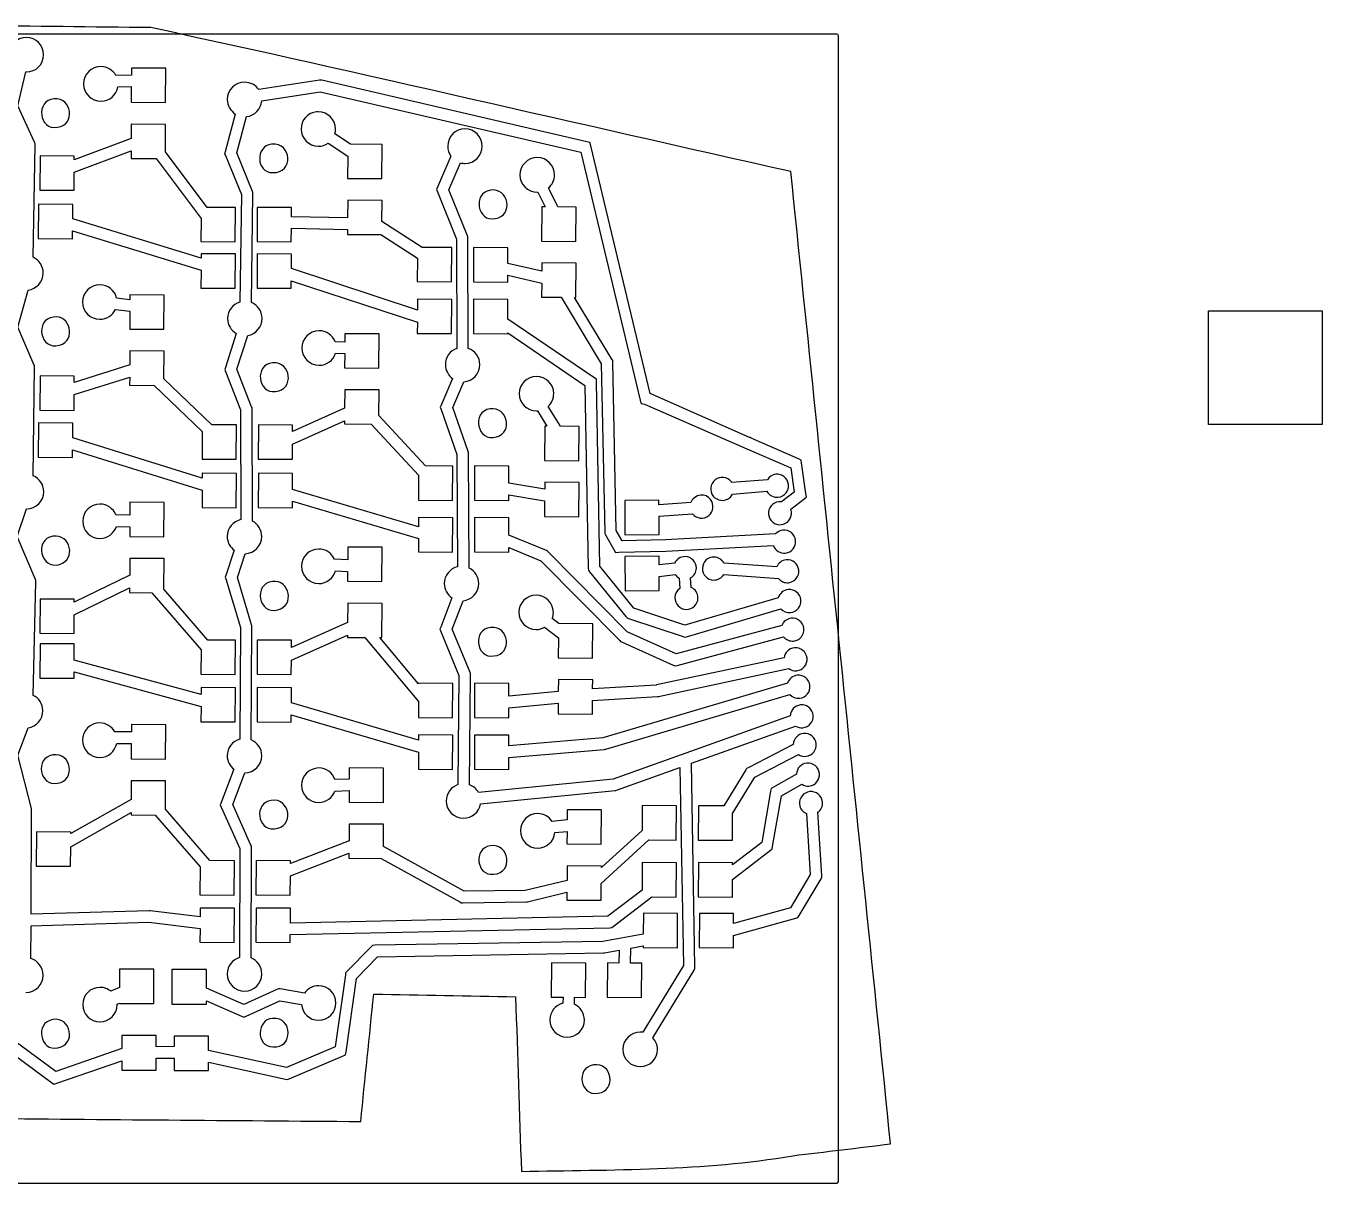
# Model space of a CAD drawing. Extents: x 1 to 194, y 5 to 209.
# Drawn here: x 81.6 to 194.3, y 108.5 to 209.1 of the extents above; entities that cross this region are included whole.
import ezdxf

# ---------------------------------------------------------------- set-up
doc = ezdxf.new("R2010")
doc.units = 0
doc.layers.add('Layer_1', color=7, linetype='CONTINUOUS')
doc.layers.add('Слой', color=7, linetype='CONTINUOUS')

msp = doc.modelspace()

# ---------------------------------------------------------------- linework, layer by layer
at = {"layer": 'Layer_1', "color": 7}
for points in [[(152.120199, 208.392677), (2.539721, 208.392677)], [(81.682175, 208.112394), (81.682189, 208.112394)], [(152.259326, 108.673595), (152.259326, 208.254524)], [(82.273092, 189.000658), (82.440661, 198.781422), (82.449467, 198.896074), (82.39655, 199.001908), (80.932522, 202.176908), (81.646897, 205.104963)], [(88.164495, 205.572394), (88.164481, 205.572394)], [(89.637328, 203.808505), (90.801495, 203.834949), (90.792689, 202.476755), (93.773662, 202.450311), (93.791301, 205.431283), (90.810328, 205.448922), (90.810328, 204.831561), (89.469773, 204.796283)], [(107.267398, 204.399408), (107.170384, 204.390602), (101.878717, 203.570394)], [(148.110245, 167.110783), (149.247953, 167.983908), (149.486078, 168.169116), (149.433161, 168.468977), (149.055133, 171.12087), (149.019855, 171.367814), (148.79055, 171.482467), (144.689508, 173.290972), (144.618953, 173.32625), (144.539578, 173.335055), (135.893065, 177.16684), (130.753578, 198.693199), (130.665384, 198.975421), (130.383161, 199.037157), (107.355592, 204.381741), (107.267398, 204.399408)], [(102.134481, 202.600241), (107.205661, 203.385172), (129.871634, 198.128783), (135.01994, 176.584785), (135.108134, 176.284924), (135.416815, 176.232007), (144.310272, 172.356125), (148.120272, 170.70637), (148.401286, 168.592463), (147.298856, 167.745797)], [(106.896967, 201.647741), (106.896981, 201.647741)], [(90.801495, 200.580588), (90.792689, 199.319408), (85.844981, 197.467324), (85.844981, 197.802463), (82.872828, 197.820102), (82.846384, 194.847949), (85.827356, 194.821505), (85.836162, 196.400186), (90.78387, 198.252269), (90.78387, 197.59963), (92.962273, 197.590825), (96.869287, 192.369714), (96.851648, 190.3677), (99.83262, 190.341256), (99.850259, 193.322228), (97.380814, 193.339867), (93.764842, 198.172922), (93.782481, 200.554172), (90.801509, 200.580617), (90.801495, 200.580588)], [(99.841425, 201.453727), (98.950661, 198.172894), (98.906564, 198.005325), (98.97712, 197.855394), (100.370592, 194.451089), (100.229481, 185.111297)], [(101.234898, 185.076019), (101.376009, 194.521644), (101.376009, 194.627477), (101.340731, 194.715672), (99.964898, 198.07588), (100.820384, 201.224408)], [(107.911217, 198.922533), (109.61337, 197.776005), (109.595731, 195.853366), (112.576703, 195.835727), (112.603147, 198.816699), (109.842661, 198.834338), (108.493286, 199.742741)], [(119.799856, 200.157269), (119.799828, 200.157255)], [(118.582745, 197.784824), (117.400939, 195.086074), (117.321564, 194.892047), (117.400939, 194.698019), (119.067814, 190.570519), (119.094258, 181.080797)], [(120.090884, 181.080811), (120.06444, 190.667547), (120.06444, 190.764561), (120.029162, 190.852755), (118.406384, 194.874422), (119.42062, 197.202755)], [(126.088106, 197.661366), (126.088092, 197.661352)], [(126.132189, 194.662741), (126.767189, 193.392741), (126.484967, 193.392741), (126.458523, 190.411769), (129.439495, 190.385325), (129.457134, 193.366297), (127.878453, 193.383936), (127.058245, 195.024352)], [(109.61337, 193.966005), (109.604564, 192.422602), (104.718592, 192.528436), (104.727398, 193.313366), (101.746425, 193.33981), (101.728786, 190.358838), (104.709759, 190.341199), (104.718564, 191.531824), (109.595717, 191.425991), (109.595717, 190.985019), (112.488495, 190.96738), (115.672314, 188.930088), (115.654675, 186.883977), (118.635647, 186.857533), (118.653286, 189.838505), (116.086828, 189.856144), (112.576689, 192.105102), (112.594328, 193.939547), (109.613356, 193.965991), (109.61337, 193.966005)], [(82.740523, 193.604408), (82.714078, 190.632255), (85.695051, 190.605811), (85.703856, 191.302547), (96.869273, 187.880602), (96.851634, 186.32838), (99.832606, 186.310713), (99.850245, 189.291685), (96.878092, 189.309324), (96.878092, 188.921269), (85.712675, 192.343213), (85.721481, 193.586755), (82.740508, 193.604394), (82.740523, 193.604408)], [(101.746425, 189.300519), (101.728786, 186.319547), (104.709759, 186.301908), (104.709759, 186.954547), (115.663509, 183.356213), (115.654703, 182.386074), (118.635676, 182.368436), (118.653314, 185.340588), (115.681162, 185.367033), (115.672356, 184.405713), (104.718606, 188.012866), (104.727412, 189.282866), (101.746439, 189.300505), (101.746425, 189.300519)], [(120.549481, 189.856144), (120.531842, 186.875172), (123.512814, 186.848727), (123.512814, 187.43963), (126.467328, 186.760533), (126.458523, 185.53463), (128.151856, 185.525825), (131.644356, 179.740269), (131.944217, 165.11763), (131.944217, 164.985339), (132.005953, 164.879505), (132.737967, 163.609505), (132.887898, 163.353742), (133.178939, 163.362547), (137.262328, 163.450727), (137.271133, 163.450727), (146.610925, 163.935797)], [(146.796133, 164.950033), (137.235856, 164.447324), (137.218217, 164.447324), (133.461133, 164.367949), (132.940786, 165.267533), (132.649745, 179.890172), (132.640939, 180.022463), (132.570384, 180.137116), (129.316009, 185.516977), (129.430661, 185.516977), (129.457106, 188.497949), (126.476133, 188.515588), (126.476133, 187.783574), (123.52162, 188.462672), (123.530425, 189.829686), (120.549453, 189.85613), (120.549481, 189.856144)], [(82.273134, 170.012394), (82.378968, 179.493297), (82.378968, 179.59913), (82.334828, 179.696144), (80.932536, 182.924061), (81.8233, 186.151977)], [(88.058648, 186.610574), (88.058648, 186.610588)], [(89.416842, 184.458644), (90.678023, 184.308713), (90.660384, 182.756491), (93.641356, 182.738852), (93.658995, 185.711005), (90.686842, 185.737449), (90.686842, 185.314116), (89.522675, 185.455227)], [(120.549481, 185.358227), (120.531842, 182.377255), (123.512814, 182.359616), (123.512814, 182.421352), (130.233231, 177.870519), (130.515453, 161.97788), (130.524258, 161.801491), (130.630092, 161.669199), (133.787453, 157.771005), (133.884467, 157.656352), (134.025578, 157.612255), (138.7528, 156.033574), (138.902731, 155.980658), (139.052661, 156.024755), (147.263564, 158.441283)], [(147.034258, 159.411436), (138.91155, 157.030186), (134.484189, 158.503033), (131.520856, 162.163102), (131.220995, 178.143936), (131.220995, 178.408519), (131.009328, 178.54963), (123.52162, 183.62963), (123.530425, 185.340602), (120.549453, 185.358241), (120.549481, 185.358227)], [(184.435702, 184.33253), (194.294591, 184.33253), (194.294591, 174.473641), (184.435702, 174.473641), (184.435702, 184.33253)], [(107.117467, 182.615352), (107.117467, 182.61538)], [(99.92962, 182.377269), (98.97712, 179.422755), (98.924203, 179.246366), (98.985939, 179.087616), (100.300036, 175.736227), (100.326481, 166.202408)], [(101.323078, 166.070116), (101.296634, 175.824422), (101.296634, 175.921436), (101.261356, 176.00963), (99.982536, 179.281644), (100.926217, 182.20088)], [(108.555036, 180.657463), (109.348786, 180.639824), (109.339981, 179.387463), (112.320953, 179.361019), (112.338592, 182.341991), (109.357606, 182.359602), (109.357606, 181.636408), (108.519759, 181.662852)], [(90.678023, 180.860311), (90.669217, 179.643227), (85.844981, 178.126283), (85.844981, 178.673088), (82.872828, 178.690727), (82.846384, 175.709755), (85.827356, 175.692116), (85.836162, 177.076769), (90.660398, 178.593713), (90.651592, 177.888158), (92.777079, 177.870519), (96.966315, 173.866491), (96.948676, 171.467602), (99.920829, 171.449963), (99.947273, 174.430936), (97.812967, 174.439741), (93.64137, 178.42613), (93.659009, 180.842658), (90.678037, 180.860296), (90.678023, 180.860311)], [(118.723842, 178.452602), (117.736064, 176.141908), (117.656689, 175.965519), (117.727245, 175.780311), (119.103078, 171.846838), (119.164828, 162.101352)], [(120.161425, 161.986714), (120.099689, 171.943866), (120.099689, 172.032061), (120.073245, 172.111436), (118.732689, 175.930255), (119.694009, 178.179214)], [(126.008717, 178.646644), (126.008717, 178.64663)], [(109.357606, 177.491283), (109.339967, 175.877324), (104.815592, 173.848852), (104.815592, 174.422116), (101.843439, 174.439755), (101.816995, 171.467602), (104.797967, 171.441158), (104.806773, 172.746436), (109.331148, 174.774908), (109.331148, 174.510325), (111.641842, 174.492686), (115.760523, 170.056505), (115.751717, 167.895741), (118.72387, 167.869297), (118.750314, 170.850269), (116.377884, 170.867908), (112.320939, 175.242353), (112.329745, 177.473672), (109.357606, 177.491283), (109.357606, 177.491283)], [(126.096911, 175.648019), (126.91712, 174.325102), (126.740731, 174.325102), (126.723092, 171.34413), (129.704064, 171.317686), (129.721703, 174.298658), (128.107745, 174.316297), (127.031773, 176.044908)], [(82.740523, 174.607324), (82.714078, 171.626352), (85.695051, 171.608713), (85.703856, 172.261352), (96.957467, 168.768852), (96.948662, 167.251908), (99.920814, 167.234269), (99.947259, 170.206422), (96.966286, 170.232866), (96.966286, 169.809533), (85.712675, 173.310852), (85.721481, 174.580852), (82.740508, 174.607296), (82.740523, 174.607324)], [(101.843439, 170.224061), (101.816995, 167.243088), (104.797967, 167.225449), (104.797967, 167.789894), (115.760537, 164.553158), (115.751731, 163.397811), (118.723884, 163.380172), (118.750328, 166.361144), (115.769356, 166.378783), (115.760551, 165.585033), (104.806801, 168.821769), (104.815606, 170.206422), (101.843439, 170.224061), (101.843439, 170.224061)], [(120.637675, 170.86788), (120.620036, 167.886908), (123.601009, 167.869269), (123.601009, 168.354338), (126.723092, 167.825172), (126.714287, 166.466977), (129.695259, 166.449338), (129.712898, 169.430311), (126.731926, 169.447949), (126.731926, 168.839408), (123.609842, 169.368574), (123.618648, 170.850241), (120.637675, 170.86788), (120.637675, 170.86788)], [(146.822606, 170.135866), (146.822606, 170.135866)], [(146.081773, 169.668436), (142.986148, 169.430311)], [(139.431911, 167.684061), (136.662606, 167.498852), (136.662606, 167.878088), (133.681634, 167.860449), (133.708078, 164.879477), (136.68905, 164.905921), (136.671411, 166.502241), (139.590661, 166.696283)], [(140.278578, 168.32788), (140.278578, 168.32788)], [(143.047884, 168.424894), (146.046495, 168.663019)], [(82.281954, 150.927116), (82.511259, 160.787255), (82.511259, 160.901908), (82.467162, 160.998922), (80.870843, 164.729547), (81.69987, 167.128436)], [(90.686842, 167.710519), (90.678037, 166.572811), (89.460953, 166.608088)], [(89.505051, 165.611491), (90.669217, 165.567394), (90.660412, 164.729547), (93.641384, 164.703102), (93.659023, 167.684075), (90.68687, 167.710519), (90.686842, 167.710519)], [(120.637675, 166.369963), (120.620036, 163.397811), (123.601009, 163.371366), (123.601009, 163.777061), (126.405592, 162.612894), (133.249481, 155.680811), (133.320036, 155.619075), (133.399411, 155.583797), (137.906148, 153.555325), (138.064898, 153.484769), (138.241286, 153.528866), (147.492884, 155.998311)], [(147.334134, 157.003727), (138.144273, 154.543102), (133.8933, 156.456922), (127.031773, 163.397825), (126.961217, 163.46838), (126.873023, 163.503658), (123.609828, 164.861838), (123.618633, 166.352324), (120.637661, 166.369963), (120.637675, 166.369963)], [(99.753217, 163.530116), (99.021203, 161.351714), (98.968286, 161.201783), (99.021203, 161.051852), (100.282383, 156.836158), (100.220647, 147.11713)], [(109.622189, 163.812324), (109.613384, 162.709894), (108.458037, 162.762811)], [(108.537412, 161.757394), (109.604564, 161.704477), (109.595759, 160.840172), (112.576731, 160.813727), (112.603176, 163.7947), (109.622203, 163.812339), (109.622189, 163.812324)], [(90.678023, 162.833366), (90.669217, 161.378158), (85.844981, 159.032186), (85.844981, 159.27913), (82.872828, 159.296769), (82.846384, 156.324616), (85.827356, 156.298172), (85.836162, 157.91213), (90.651578, 160.258102), (90.651578, 159.852408), (92.583037, 159.843603), (96.869273, 154.878227), (96.851634, 152.761561), (99.832606, 152.743922), (99.850245, 155.716074), (97.451356, 155.733713), (93.632536, 160.152255), (93.658981, 162.815727), (90.678008, 162.833366), (90.678023, 162.833366)], [(101.226064, 147.055394), (101.278981, 156.915533), (101.278981, 156.986089), (101.261342, 157.056644), (100.0178, 161.175325), (100.705717, 163.230255)], [(136.671425, 163.009755), (133.690453, 162.983311), (133.716897, 160.011158), (136.68905, 160.028797), (136.680245, 161.263519), (138.073717, 161.431089)], [(138.0208, 162.427686), (136.671425, 162.268936), (136.671425, 163.009769), (136.671425, 163.009755)], [(141.451564, 162.948019), (141.451564, 162.948019)], [(146.893161, 162.083713), (142.31587, 162.418852)], [(138.408856, 161.122408), (138.470592, 160.214005)], [(139.467189, 160.311019), (139.414273, 161.131227)], [(142.289411, 161.422255), (147.051911, 161.069477)], [(109.61337, 158.943991), (109.604564, 157.250658), (104.727412, 155.081074), (104.727412, 155.716074), (101.746439, 155.733713), (101.728801, 152.752741), (104.709773, 152.735102), (104.718578, 153.978644), (109.595731, 156.148227), (109.595731, 155.963019), (111.086217, 155.954214), (115.760523, 150.389144), (115.751717, 149.004491), (118.72387, 148.978047), (118.750314, 151.959019), (115.769342, 151.976658), (115.769342, 151.923742), (112.400314, 155.945408), (112.567884, 155.945408), (112.594328, 158.917561), (109.613356, 158.944005), (109.61337, 158.943991)], [(118.66212, 159.393783), (117.691981, 156.853783), (117.621425, 156.668574), (117.691981, 156.483366), (119.279481, 152.638088), (119.191286, 143.166005)], [(120.187884, 143.14838), (120.284898, 152.717477), (120.284898, 152.814491), (120.24962, 152.911505), (118.697398, 156.677408), (119.641078, 159.146852)], [(125.982259, 159.640727), (125.982259, 159.640727)], [(126.723092, 156.844963), (127.922536, 155.918922), (127.913731, 154.181491), (130.885884, 154.163852), (130.912328, 157.144824), (127.957814, 157.162463), (127.38455, 157.603436)], [(82.872814, 155.407394), (82.84637, 152.426422), (85.827342, 152.408783), (85.827342, 152.955588), (96.860467, 149.956977), (96.851662, 148.634061), (99.832634, 148.616422), (99.850273, 151.588574), (96.87812, 151.615019), (96.869315, 150.988838), (85.83619, 153.987449), (85.844995, 155.389741), (82.872842, 155.40738), (82.872814, 155.407394)], [(148.427731, 155.054602), (148.427745, 155.054616)], [(147.5458, 154.190311), (136.44212, 151.826699), (136.415676, 151.817894), (130.894703, 151.482755), (130.903509, 152.267686), (127.922536, 152.29413), (127.913731, 151.262255), (123.609842, 150.847741), (123.618648, 151.950172), (120.637675, 151.976616), (120.620036, 148.995644), (123.601009, 148.969199), (123.609814, 149.842324), (127.913703, 150.256838), (127.904898, 149.313158), (130.88587, 149.295519), (130.894675, 150.486144), (136.547939, 150.830102), (136.592036, 150.830102), (136.627314, 150.838908), (147.942661, 153.264255)], [(148.68348, 152.673352), (148.683509, 152.673366)], [(101.746425, 151.606213), (101.728786, 148.625241), (104.709759, 148.607602), (104.709759, 149.242602), (115.760523, 145.988227), (115.751717, 144.506561), (118.72387, 144.488922), (118.750314, 147.461074), (115.769342, 147.487519), (115.769342, 147.037727), (104.718578, 150.283283), (104.727383, 151.58856), (101.746411, 151.606199), (101.746425, 151.606213)], [(147.845661, 151.994269), (131.794273, 147.222949), (123.609828, 146.535033), (123.618633, 147.461074), (120.637661, 147.478713), (120.620022, 144.497741), (123.600995, 144.480102), (123.6098, 145.529616), (131.935355, 146.226352), (131.988272, 146.235158), (132.032369, 146.252796), (148.04848, 151.006477)], [(148.074967, 149.145602), (132.685036, 143.642269), (120.981634, 142.478102)], [(82.070245, 128.049477), (82.087884, 130.898158), (92.318439, 131.206838), (92.336078, 131.206838), (96.772259, 130.668852), (96.763453, 129.460588), (99.744426, 129.442949), (99.762064, 132.423922), (96.781092, 132.441561), (96.772287, 131.665449), (92.44194, 132.203436), (92.397842, 132.212241), (92.362565, 132.203436), (82.087912, 131.903574), (82.140829, 140.969963), (82.140829, 141.031699), (82.132023, 141.093436), (80.932579, 145.723644), (81.832162, 148.104894)], [(88.058662, 148.528227), (88.058648, 148.528227)], [(89.531495, 146.746699), (90.801495, 146.746699), (90.792689, 145.397324), (93.773662, 145.379686), (93.791301, 148.360658), (90.810328, 148.378297), (90.810328, 147.752116), (89.372759, 147.752116)], [(136.142259, 121.152658), (139.714134, 127.052866), (139.784689, 127.176338), (139.784689, 127.317449), (139.484828, 145.018088), (148.533578, 148.254824)], [(149.230314, 147.611005), (149.230314, 147.611005)], [(148.33955, 146.667324), (144.406078, 144.638852), (144.282606, 144.577116), (144.21205, 144.453644), (142.298231, 141.322741), (140.08455, 141.331546), (140.066911, 138.350574), (143.047884, 138.332935), (143.065523, 140.661269), (144.996981, 143.81863), (148.798161, 145.776561)], [(99.726758, 144.497755), (98.606689, 141.604977), (98.527314, 141.41095), (98.615508, 141.216922), (100.229467, 137.60095), (100.211828, 128.155325)], [(109.745661, 144.621213), (109.736856, 143.642255), (108.502134, 143.615811)], [(108.502134, 142.610394), (109.736856, 142.645672), (109.728051, 141.640255), (112.709023, 141.622616), (112.726662, 144.594769), (109.74569, 144.621213), (109.745661, 144.621213)], [(121.149203, 141.490311), (132.843786, 142.654477), (132.905523, 142.663283), (132.958439, 142.680921), (138.479411, 144.656477), (138.788092, 127.449741), (135.269134, 121.637727)], [(149.503703, 145.035713), (149.503717, 145.035727)], [(90.801495, 143.509963), (90.792689, 141.887186), (85.553939, 138.923852), (85.553939, 139.047324), (82.572967, 139.064963), (82.546523, 136.083991), (85.527495, 136.066352), (85.545134, 137.768505), (90.783884, 140.731838), (90.783884, 140.528991), (92.882912, 140.520186), (96.781106, 136.01345), (96.763467, 133.588102), (99.74444, 133.570464), (99.762079, 136.551436), (97.618954, 136.560241), (93.764828, 141.02288), (93.782467, 143.483505), (90.801495, 143.509949), (90.801495, 143.509963)], [(101.217245, 128.102408), (101.234883, 137.706783), (101.234883, 137.812616), (101.190786, 137.90963), (99.612106, 141.437408), (100.670439, 144.180255)], [(148.612953, 144.083227), (146.610939, 142.945519), (146.408092, 142.830866), (146.363995, 142.592741), (145.587884, 138.138922), (143.065523, 136.198644), (143.065523, 136.357394), (140.08455, 136.383838), (140.066911, 133.402866), (143.047884, 133.385227), (143.056689, 134.92863), (146.355161, 137.46863), (146.505092, 137.583283), (146.54037, 137.77731), (147.307661, 142.187033), (149.089189, 143.192449)], [(149.7683, 142.557477), (149.7683, 142.557463)], [(135.216217, 141.34038), (135.198578, 139.179616), (131.661981, 135.951699), (131.661981, 136.092811), (128.681009, 136.110449), (128.672203, 134.840449), (125.047412, 133.967324), (119.738106, 133.905588), (112.709009, 137.777324), (112.717814, 139.726422), (109.745661, 139.744061), (109.736856, 138.280033), (104.639217, 136.322116), (104.639217, 136.542602), (101.658245, 136.560241), (101.631801, 133.588088), (104.612773, 133.561644), (104.630412, 135.246158), (109.719231, 137.204075), (109.719231, 136.763102), (112.514995, 136.745464), (119.367704, 132.970741), (119.491176, 132.900186), (119.614648, 132.900186), (125.13562, 132.970741), (125.197356, 132.970741), (125.250273, 132.979547), (128.663398, 133.808574), (128.663398, 133.138297), (131.635551, 133.111852), (131.644356, 134.57588), (135.771856, 138.359422), (138.170745, 138.341783), (138.188384, 141.322755), (135.216231, 141.340394), (135.216217, 141.34038)], [(128.689828, 140.987602), (128.681023, 140.096838), (127.375745, 139.973366)], [(127.61387, 138.994408), (128.672203, 139.091422), (128.663398, 138.00663), (131.64437, 137.988991), (131.662009, 140.969963), (128.689856, 140.987602), (128.689828, 140.987602)], [(149.486078, 140.643644), (149.803578, 135.369616), (148.092606, 132.459199), (143.144898, 131.092186), (143.153703, 131.956491), (140.18155, 131.97413), (140.155106, 129.001977), (143.136078, 128.975533), (143.144883, 130.060325), (148.551203, 131.550811), (148.745231, 131.603727), (148.851064, 131.780116), (150.747245, 134.990394), (150.8178, 135.122686), (150.808995, 135.272616), (150.482675, 140.76713)], [(135.216217, 136.383852), (135.198578, 134.002602), (132.217606, 131.736005), (104.630384, 131.127463), (104.639189, 132.415102), (101.658217, 132.432741), (101.631773, 129.460588), (104.612745, 129.434144), (104.62155, 130.13088), (132.4028, 130.730602), (132.56155, 130.739408), (132.693842, 130.836422), (136.05405, 133.40288), (138.170717, 133.385241), (138.188356, 136.366213), (135.216203, 136.383852), (135.216217, 136.383852)], [(78.807008, 121.002727), (83.869369, 117.280921), (84.081036, 117.122171), (84.32798, 117.210366), (89.972425, 119.150644), (89.972425, 118.348074), (92.971036, 118.348074), (92.971036, 119.379949), (94.523258, 119.388755), (94.523258, 118.312782), (97.521869, 118.312782), (97.521869, 119.035977), (104.215827, 117.56313), (104.374577, 117.527852), (104.524508, 117.589588), (109.163536, 119.565143), (109.428119, 119.679796), (109.463397, 119.953199), (110.3718, 126.329657), (112.197425, 128.19938), (131.838327, 128.534518), (131.873605, 128.534518), (131.917702, 128.543324), (133.214161, 128.772629), (133.187717, 127.661379), (132.199939, 127.670185), (132.173495, 124.689212), (135.154467, 124.671574), (135.180911, 127.643726), (134.193133, 127.652532), (134.210772, 128.957809), (135.286744, 129.151837), (135.286744, 129.001907), (138.258897, 128.984268), (138.285341, 131.96524), (135.304369, 131.982879), (135.295564, 130.174893), (131.785425, 129.539893), (111.968133, 129.204754), (111.765286, 129.195949), (111.624175, 129.046018), (109.542786, 126.911712), (109.428133, 126.79706), (109.410494, 126.63831), (108.51973, 120.385324), (104.277564, 118.577394), (97.521869, 120.059061), (97.521869, 121.311422), (94.523258, 121.311422), (94.523258, 120.394199), (92.971036, 120.385394), (92.971036, 121.355533), (89.972425, 121.355533), (89.972425, 120.217825), (84.248605, 118.242269), (79.600758, 121.655394)], [(127.322814, 127.670241), (127.305175, 124.698088), (128.328231, 124.689283), (128.310592, 124.160116)], [(129.307189, 124.071922), (129.324828, 124.680449), (130.286148, 124.671644), (130.303786, 127.652616), (127.322814, 127.670255), (127.322814, 127.670241)], [(89.76962, 127.141074), (89.76962, 125.544755), (89.028786, 125.200797)], [(89.575592, 124.089547), (89.76962, 124.160102), (89.76962, 124.142463), (92.768231, 124.142463), (92.768231, 127.141074), (89.76962, 127.141074), (89.76962, 127.141074)], [(94.329273, 127.105797), (94.329273, 124.098366), (97.327884, 124.098366), (97.327884, 124.371769), (100.388231, 123.048852), (100.591078, 122.951838), (100.793925, 123.048852), (103.704342, 124.389408), (105.600523, 124.063088)], [(105.856286, 125.033227), (103.73962, 125.403644), (103.58087, 125.430088), (103.439759, 125.368352), (100.582259, 124.054255), (97.327884, 125.465366), (97.327884, 127.105783), (94.329273, 127.105783), (94.329273, 127.105797)], [(2.539721, 108.535445), (152.120199, 108.535445)]]:
    msp.add_lwpolyline(points, dxfattribs=at)
for points in [[(92.512467, 208.959061), (87.418037, 209.006937), (82.321835, 209.104134), (77.22837, 209.108991)], [(148.119064, 196.453088), (129.580578, 200.598955), (111.065925, 204.94305), (92.512467, 208.959061)], [(81.682189, 208.112394), (80.853763, 208.112394), (80.182884, 207.432696), (80.182884, 206.604269)], [(83.181481, 206.604269), (83.181481, 207.432696), (82.510602, 208.112394), (81.682175, 208.112394)], [(152.259326, 208.254524), (152.259318, 208.326857), (152.193044, 208.392669), (152.120199, 208.392677)], [(81.682175, 205.104963), (82.510602, 205.104963), (83.181481, 205.775842), (83.181481, 206.604269)], [(81.646897, 205.104963), (81.658299, 205.104706), (81.670717, 205.104963), (81.682175, 205.104963)], [(88.164481, 205.572394), (87.336054, 205.572394), (86.656356, 204.901515), (86.656356, 204.073088)], [(89.469773, 204.796283), (89.214043, 205.25797), (88.729656, 205.572394), (88.164495, 205.572394)], [(86.656356, 204.073088), (86.656356, 203.244662), (87.336054, 202.573783), (88.164481, 202.573783)], [(100.643995, 204.214214), (99.815568, 204.214214), (99.144689, 203.543335), (99.144689, 202.714908)], [(101.878717, 203.570394), (101.607854, 203.960468), (101.154865, 204.214214), (100.643995, 204.214214)], [(88.164481, 202.573783), (88.901691, 202.573783), (89.511274, 203.107586), (89.637328, 203.808505)], [(99.144689, 202.714908), (99.144689, 202.182803), (99.423694, 201.720015), (99.841425, 201.453727)], [(100.820384, 201.224408), (101.529535, 201.305171), (102.078832, 201.883758), (102.134481, 202.600241)], [(106.896981, 201.647741), (106.140597, 201.570926), (105.556425, 200.925086), (105.556425, 200.148436)], [(107.055717, 201.647741), (107.00394, 201.647741), (106.947391, 201.652849), (106.896967, 201.647741)], [(108.555022, 200.148436), (108.555022, 200.976862), (107.884143, 201.647741), (107.055717, 201.647741)], [(105.556425, 200.148436), (105.556425, 199.320009), (106.227304, 198.64913), (107.055731, 198.64913)], [(108.493286, 199.742741), (108.53035, 199.873246), (108.555022, 200.006049), (108.555022, 200.148436)], [(119.799828, 200.157255), (118.971401, 200.157255), (118.300523, 199.486376), (118.300523, 198.657949)], [(121.299162, 198.657964), (121.299162, 199.48639), (120.628283, 200.157269), (119.799856, 200.157269)], [(107.055731, 198.64913), (107.375328, 198.64913), (107.667862, 198.752183), (107.911217, 198.922533)], [(118.300523, 198.657949), (118.300523, 198.331506), (118.405679, 198.031063), (118.582745, 197.784824)], [(119.799856, 197.158658), (120.628283, 197.158658), (121.299162, 197.829537), (121.299162, 198.657964)], [(119.42062, 197.202755), (119.540441, 197.171928), (119.670415, 197.158658), (119.799856, 197.158658)], [(126.088092, 197.661352), (125.259665, 197.661352), (124.579967, 196.990473), (124.579967, 196.162047)], [(127.587412, 196.162061), (127.587412, 196.990487), (126.916533, 197.661366), (126.088106, 197.661366)], [(124.579967, 196.162047), (124.579967, 195.33362), (125.259665, 194.662741), (126.088092, 194.662741)], [(127.058245, 195.024352), (127.378912, 195.299454), (127.587412, 195.706427), (127.587412, 196.162061)], [(156.788578, 111.945172), (153.914678, 140.116077), (151.023343, 168.285298), (148.119064, 196.453088)], [(126.088092, 194.662741), (126.103332, 194.662741), (126.117071, 194.662177), (126.132189, 194.662741)], [(83.146217, 187.633644), (83.146217, 188.238147), (82.788277, 188.763179), (82.273092, 189.000658)], [(81.8233, 186.151977), (82.566521, 186.241216), (83.146217, 186.866375), (83.146217, 187.633644)], [(88.058648, 186.610588), (87.230221, 186.610588), (86.559342, 185.939709), (86.559342, 185.111283)], [(89.522675, 185.455227), (89.365997, 186.116203), (88.767531, 186.610574), (88.058648, 186.610574)], [(86.559342, 185.111283), (86.559342, 184.282856), (87.230221, 183.611977), (88.058648, 183.611977)], [(100.229481, 185.111297), (99.614736, 184.923893), (99.171148, 184.358593), (99.171148, 183.682547)], [(102.169759, 183.682547), (102.169759, 184.310686), (101.782713, 184.852609), (101.234898, 185.076019)], [(88.058648, 183.611977), (88.654819, 183.611977), (89.174966, 183.95488), (89.416842, 184.458644)], [(99.171148, 183.682547), (99.171148, 183.124218), (99.477102, 182.635533), (99.92962, 182.377269)], [(100.926217, 182.20088), (101.631417, 182.323418), (102.169759, 182.942301), (102.169759, 183.682547)], [(107.117467, 182.61538), (106.28904, 182.61538), (105.618161, 181.944501), (105.618161, 181.116074)], [(108.519759, 181.662852), (108.301293, 182.221037), (107.753071, 182.615352), (107.117467, 182.615352)], [(105.618161, 181.116074), (105.618161, 180.287648), (106.28904, 179.616769), (107.117467, 179.616769)], [(107.117467, 179.616769), (107.78759, 179.616769), (108.362623, 180.051038), (108.555036, 180.657463)], [(119.094258, 181.080797), (118.512009, 180.874693), (118.097661, 180.322547), (118.097661, 179.669686)], [(121.096301, 179.6697), (121.096301, 180.325539), (120.677297, 180.87697), (120.090884, 181.080811)], [(118.097661, 179.669686), (118.097661, 179.168084), (118.345681, 178.724935), (118.723842, 178.452602)], [(119.694009, 178.179214), (120.475863, 178.230617), (121.096301, 178.874838), (121.096301, 179.6697)], [(126.008717, 178.64663), (125.18029, 178.64663), (124.509411, 177.975751), (124.509411, 177.147324)], [(127.516842, 177.147339), (127.516842, 177.975765), (126.837144, 178.646644), (126.008717, 178.646644)], [(124.509411, 177.147324), (124.509411, 176.318898), (125.18029, 175.648019), (126.008717, 175.648019)], [(127.031773, 176.044908), (127.327496, 176.318884), (127.516842, 176.712414), (127.516842, 177.147339)], [(126.008717, 175.648019), (126.037481, 175.648019), (126.068545, 175.646326), (126.096911, 175.648019)], [(146.822606, 170.135866), (146.50562, 170.101966), (146.23914, 169.918944), (146.081773, 169.668436)], [(147.916217, 169.245102), (147.857487, 169.794256), (147.37176, 170.194597), (146.822606, 170.135866)], [(83.190357, 168.627741), (83.190357, 169.249062), (82.811507, 169.784683), (82.273134, 170.012394)], [(141.539759, 169.650797), (141.108199, 169.306158), (141.03637, 168.680065), (141.381009, 168.248505)], [(142.94205, 169.500866), (142.597412, 169.932426), (141.971319, 169.995435), (141.539759, 169.650797)], [(142.986148, 169.430311), (142.970851, 169.453086), (142.959478, 169.47905), (142.94205, 169.500866)], [(147.034273, 168.151491), (147.583426, 168.210222), (147.974947, 168.695949), (147.916217, 169.245102)], [(81.69987, 167.128436), (82.524112, 167.133318), (83.190357, 167.802348), (83.190357, 168.627741)], [(139.740592, 168.107394), (139.595245, 167.991322), (139.493275, 167.846273), (139.431911, 167.684061)], [(140.278578, 168.32788), (140.08658, 168.312555), (139.902427, 168.236632), (139.740592, 168.107394)], [(141.142884, 167.957463), (140.927486, 168.227189), (140.598576, 168.353446), (140.278578, 168.32788)], [(140.984134, 166.546352), (141.415694, 166.890991), (141.487522, 167.525903), (141.142884, 167.957463)], [(141.381009, 168.248505), (141.725647, 167.816945), (142.35174, 167.745116), (142.7833, 168.089755)], [(142.7833, 168.089755), (142.899096, 168.182228), (142.985126, 168.300758), (143.047884, 168.424894)], [(146.046495, 168.663019), (146.233713, 168.316552), (146.618463, 168.107021), (147.034273, 168.151491)], [(88.076301, 167.551769), (87.247874, 167.551769), (86.576995, 166.88089), (86.576995, 166.052463)], [(89.460953, 166.608088), (89.241226, 167.163674), (88.710033, 167.551769), (88.076301, 167.551769)], [(147.06955, 167.754602), (146.520397, 167.695872), (146.128875, 167.201325), (146.187606, 166.652171)], [(147.298856, 167.745797), (147.223982, 167.755082), (147.147805, 167.762984), (147.06955, 167.754602)], [(147.281217, 165.761408), (147.830371, 165.820138), (148.230711, 166.314684), (148.171981, 166.863838)], [(148.171981, 166.863838), (148.162809, 166.949642), (148.139175, 167.033541), (148.110245, 167.110783)], [(86.576995, 166.052463), (86.576995, 165.224037), (87.247874, 164.553158), (88.076301, 164.553158)], [(88.076301, 164.553158), (88.749398, 164.553158), (89.315135, 165.000889), (89.505051, 165.611491)], [(100.326481, 166.202408), (99.647113, 166.059347), (99.135856, 165.451485), (99.135856, 164.729561)], [(102.143286, 164.729561), (102.143286, 165.310939), (101.80668, 165.821143), (101.323078, 166.070116)], [(139.590661, 166.696283), (139.93699, 166.273697), (140.555946, 166.204406), (140.984134, 166.546352)], [(146.187606, 166.652171), (146.246336, 166.103018), (146.732063, 165.702677), (147.281217, 165.761408)], [(99.135856, 164.729561), (99.135856, 164.234137), (99.382941, 163.803259), (99.753217, 163.530116)], [(100.705717, 163.230255), (101.502374, 163.266035), (102.143286, 163.924076), (102.143286, 164.729561)], [(147.439953, 165.285172), (147.182538, 165.257655), (146.95555, 165.12941), (146.796133, 164.950033)], [(148.533564, 164.394408), (148.474834, 164.943561), (147.989107, 165.343902), (147.439953, 165.285172)], [(107.091023, 163.644755), (106.262596, 163.644755), (105.591717, 162.973876), (105.591717, 162.145449)], [(108.458037, 162.762811), (108.222325, 163.282399), (107.698726, 163.644755), (107.091023, 163.644755)], [(146.610925, 163.935797), (146.767149, 163.518695), (147.188273, 163.242422), (147.65162, 163.291977)], [(147.65162, 163.291977), (148.200773, 163.350708), (148.592294, 163.845254), (148.533564, 164.394408)], [(138.929203, 162.983311), (138.530652, 162.989745), (138.186871, 162.762475), (138.0208, 162.427686)], [(139.916981, 161.969075), (139.925871, 162.521288), (139.481416, 162.974412), (138.929203, 162.983311)], [(141.451564, 162.948019), (140.899351, 162.956909), (140.446227, 162.512454), (140.437328, 161.960241)], [(142.31587, 162.418852), (142.149235, 162.725549), (141.825447, 162.941993), (141.451564, 162.948019)], [(147.71337, 162.701074), (147.333854, 162.660485), (147.027302, 162.414255), (146.893161, 162.083713)], [(148.8158, 161.81913), (148.75707, 162.368284), (148.262523, 162.759805), (147.71337, 162.701074)], [(105.591717, 162.145449), (105.591717, 161.317023), (106.262596, 160.637324), (107.091023, 160.637324)], [(107.091023, 160.637324), (107.786963, 160.637324), (108.368019, 161.114661), (108.537412, 161.757394)], [(119.164828, 162.101352), (118.495262, 161.950933), (118.000661, 161.352301), (118.000661, 160.637324)], [(120.999273, 160.637339), (120.999273, 161.227857), (120.657468, 161.742021), (120.161425, 161.986714)], [(138.073717, 161.431089), (138.159349, 161.30174), (138.273426, 161.198393), (138.408856, 161.122408)], [(139.414273, 161.131227), (139.706892, 161.300741), (139.911153, 161.607376), (139.916981, 161.969075)], [(140.437328, 161.960241), (140.428438, 161.408028), (140.872893, 160.954903), (141.425106, 160.946005)], [(141.425106, 160.946005), (141.7918, 160.940107), (142.110649, 161.130731), (142.289411, 161.422255)], [(147.925036, 160.716699), (148.47419, 160.77543), (148.874531, 161.269976), (148.8158, 161.81913)], [(118.000661, 160.637324), (118.000661, 160.119557), (118.263117, 159.663344), (118.66212, 159.393783)], [(119.641078, 159.146852), (120.401715, 159.219553), (120.999273, 159.857652), (120.999273, 160.637339)], [(138.470592, 160.214005), (138.221807, 160.035807), (138.052567, 159.749733), (138.047259, 159.420255)], [(140.049273, 159.384977), (140.055848, 159.79212), (139.813857, 160.149436), (139.467189, 160.311019)], [(147.889745, 160.116977), (147.480734, 160.073233), (147.149193, 159.789503), (147.034258, 159.420241)], [(147.051911, 161.069477), (147.258888, 160.824093), (147.581815, 160.679994), (147.925036, 160.716699)], [(148.992175, 159.226213), (148.933445, 159.775367), (148.438898, 160.175708), (147.889745, 160.116977)], [(125.982259, 159.640727), (125.153832, 159.640727), (124.482953, 158.969848), (124.482953, 158.141422)], [(127.481564, 158.141422), (127.481564, 158.969848), (126.810685, 159.640727), (125.982259, 159.640727)], [(138.047259, 159.420255), (138.038369, 158.868042), (138.482824, 158.406098), (139.035036, 158.3972)], [(139.035036, 158.3972), (139.587249, 158.38831), (140.040374, 158.832764), (140.049273, 159.384977)], [(147.034258, 159.420241), (147.033412, 159.417701), (147.035105, 159.414004), (147.034258, 159.411436)], [(148.101411, 158.123783), (148.650565, 158.182513), (149.050906, 158.67706), (148.992175, 159.226213)], [(124.482953, 158.141422), (124.482953, 157.312995), (125.153832, 156.642116), (125.982259, 156.642116)], [(127.38455, 157.603436), (127.449507, 157.771301), (127.481564, 157.950628), (127.481564, 158.141422)], [(147.263564, 158.441283), (147.470808, 158.218894), (147.775888, 158.088968), (148.101411, 158.123783)], [(125.982259, 156.642116), (126.252692, 156.642116), (126.503994, 156.719738), (126.723092, 156.844963)], [(148.154342, 157.629908), (147.772066, 157.589025), (147.46671, 157.337879), (147.334134, 157.003727)], [(149.256773, 156.747964), (149.198042, 157.297117), (148.703496, 157.688638), (148.154342, 157.629908)], [(148.366009, 155.645533), (148.915162, 155.704263), (149.315503, 156.19881), (149.256773, 156.747964)], [(147.492884, 155.998311), (147.69986, 155.752927), (148.022787, 155.608827), (148.366009, 155.645533)], [(148.427745, 155.054616), (147.959778, 155.004567), (147.605047, 154.63704), (147.5458, 154.190311)], [(149.530161, 154.163838), (149.471431, 154.712992), (148.976884, 155.113332), (148.427731, 155.054602)], [(147.942661, 153.264255), (148.137476, 153.119291), (148.378901, 153.033547), (148.639397, 153.061408)], [(148.639397, 153.061408), (149.188551, 153.120138), (149.588892, 153.614684), (149.530161, 154.163838)], [(148.683509, 152.673366), (148.281703, 152.630392), (147.965801, 152.354046), (147.845661, 151.994269)], [(149.785911, 151.782588), (149.727181, 152.331742), (149.232634, 152.732082), (148.68348, 152.673352)], [(148.04848, 151.006477), (148.255812, 150.77841), (148.565198, 150.644871), (148.895147, 150.680158)], [(148.895147, 150.680158), (149.444301, 150.738888), (149.844641, 151.233434), (149.785911, 151.782588)], [(83.110982, 149.59538), (83.110982, 150.181225), (82.771426, 150.680397), (82.281954, 150.927116)], [(148.956911, 150.089283), (148.458496, 150.035977), (148.095826, 149.63164), (148.074967, 149.145602)], [(149.159759, 150.098088), (149.093614, 150.10441), (149.025556, 150.096677), (148.956911, 150.089283)], [(150.059342, 149.207324), (150.007952, 149.687833), (149.622775, 150.05383), (149.159759, 150.098088)], [(81.832162, 148.104894), (82.554617, 148.212787), (83.110982, 148.84288), (83.110982, 149.59538)], [(149.177398, 148.104894), (149.726551, 148.163624), (150.118072, 148.658171), (150.059342, 149.207324)], [(88.058648, 148.528227), (87.230221, 148.528227), (86.559342, 147.857348), (86.559342, 147.028922)], [(89.372759, 147.752116), (89.11706, 148.213916), (88.623905, 148.528227), (88.058662, 148.528227)], [(149.230314, 147.611005), (148.734882, 147.558018), (148.364476, 147.149546), (148.33955, 146.667324)], [(148.533578, 148.254824), (148.717533, 148.138515), (148.944183, 148.079951), (149.177398, 148.104894)], [(150.323925, 146.720241), (150.265195, 147.269395), (149.779468, 147.669735), (149.230314, 147.611005)], [(86.559342, 147.028922), (86.559342, 146.200495), (87.230221, 145.529616), (88.058648, 145.529616)], [(88.058648, 145.529616), (88.789894, 145.529616), (89.39867, 146.054188), (89.531495, 146.746699)], [(100.220647, 147.11713), (99.596135, 146.935811), (99.135856, 146.362555), (99.135856, 145.679561)], [(102.143286, 145.679561), (102.143286, 146.300881), (101.764437, 146.827683), (101.226064, 147.055394)], [(149.441981, 145.62663), (149.991135, 145.68536), (150.382656, 146.171087), (150.323925, 146.720241)], [(99.135856, 145.679561), (99.135856, 145.195502), (99.370868, 144.772024), (99.726758, 144.497755)], [(100.670439, 144.180255), (101.483016, 144.198487), (102.143286, 144.862604), (102.143286, 145.679561)], [(148.798161, 145.776561), (148.982808, 145.658707), (149.207231, 145.601523), (149.441981, 145.62663)], [(107.091023, 144.612408), (106.262596, 144.612408), (105.591717, 143.941529), (105.591717, 143.113102)], [(108.502134, 143.615811), (108.294348, 144.194925), (107.741641, 144.612408), (107.091023, 144.612408)], [(149.503717, 145.035727), (149.005301, 144.982421), (148.633812, 144.569265), (148.612953, 144.083227)], [(150.606133, 144.144949), (150.547403, 144.694103), (150.052857, 145.094444), (149.503703, 145.035713)], [(105.591717, 143.113102), (105.591717, 142.284676), (106.262596, 141.613797), (107.091023, 141.613797)], [(119.191286, 143.166005), (118.595388, 142.96775), (118.168231, 142.408817), (118.168231, 141.746074)], [(120.981634, 142.478102), (120.808202, 142.787737), (120.526178, 143.024296), (120.187884, 143.14838)], [(149.089189, 143.192449), (149.271109, 143.080526), (149.486555, 143.018047), (149.71537, 143.042519)], [(149.71537, 143.042519), (150.264523, 143.101249), (150.664864, 143.595796), (150.606133, 144.144949)], [(107.091023, 141.613797), (107.743411, 141.613797), (108.295671, 142.028807), (108.502134, 142.610394)], [(149.7683, 142.557463), (149.219147, 142.498733), (148.818806, 142.004186), (148.877536, 141.455033)], [(150.870731, 141.666714), (150.812, 142.215867), (150.317454, 142.616208), (149.7683, 142.557477)], [(118.168231, 141.746074), (118.168231, 140.917648), (118.83911, 140.246769), (119.667536, 140.246769)], [(119.667536, 140.246769), (120.40874, 140.246769), (121.02778, 140.783764), (121.149203, 141.490311)], [(148.877536, 141.455033), (148.917541, 141.080987), (149.162674, 140.780745), (149.486078, 140.643644)], [(150.482675, 140.76713), (150.749246, 140.972421), (150.909133, 141.307651), (150.870731, 141.666714)], [(126.123384, 140.652463), (125.294957, 140.652463), (124.624078, 139.981584), (124.624078, 139.153158)], [(127.375745, 139.973366), (127.107668, 140.381375), (126.648066, 140.652463), (126.123384, 140.652463)], [(124.624078, 139.153158), (124.624078, 138.324731), (125.294957, 137.653852), (126.123384, 137.653852)], [(126.123384, 137.653852), (126.900034, 137.653852), (127.537055, 138.238024), (127.61387, 138.994408)], [(83.137398, 126.603088), (83.137398, 127.282637), (82.689912, 127.865113), (82.070245, 128.049477)], [(100.211828, 128.155325), (99.596948, 127.968005), (99.144675, 127.393898), (99.144675, 126.717755)], [(102.143286, 126.717755), (102.143286, 127.342051), (101.759735, 127.876548), (101.217245, 128.102408)], [(81.638092, 125.103783), (82.466519, 125.103783), (83.137398, 125.774662), (83.137398, 126.603088)], [(99.144675, 126.717755), (99.144675, 125.889329), (99.815554, 125.21845), (100.643981, 125.21845)], [(100.643981, 125.21845), (101.472407, 125.21845), (102.143286, 125.889329), (102.143286, 126.717755)], [(88.076286, 125.544755), (87.24786, 125.544755), (86.576981, 124.873876), (86.576981, 124.045449)], [(89.028786, 125.200797), (88.769105, 125.416124), (88.439986, 125.544755), (88.076286, 125.544755)], [(107.091009, 125.685866), (106.577711, 125.685866), (106.126712, 125.426439), (105.856286, 125.033227)], [(108.590314, 124.186561), (108.590314, 125.014987), (107.919435, 125.685866), (107.091009, 125.685866)], [(86.576981, 124.045449), (86.576981, 123.217023), (87.24786, 122.546144), (88.076286, 122.546144)], [(88.076286, 122.546144), (88.904713, 122.546144), (89.575592, 123.217023), (89.575592, 124.045449)], [(89.575592, 124.045449), (89.575592, 124.059786), (89.575874, 124.075306), (89.575592, 124.089547)], [(105.600523, 124.063088), (105.661533, 123.290646), (106.302889, 122.687255), (107.091009, 122.687255)], [(107.091009, 122.687255), (107.919435, 122.687255), (108.590314, 123.358134), (108.590314, 124.186561)], [(110.742259, 113.894269), (111.120087, 117.583579), (111.494604, 121.273229), (111.871148, 124.962672)], [(111.871148, 124.962672), (115.981009, 124.883297), (120.09087, 124.803922), (124.200731, 124.724547)], [(124.200731, 124.724547), (124.367936, 119.668053), (124.538077, 114.611655), (124.703439, 109.555102)], [(128.310592, 124.160116), (127.659277, 123.996608), (127.181703, 123.415758), (127.181703, 122.713727)], [(130.180314, 122.713727), (130.180314, 123.31823), (129.822375, 123.834443), (129.307189, 124.071922)], [(127.181703, 122.713727), (127.181703, 121.885301), (127.852582, 121.205602), (128.681009, 121.205602)], [(128.681009, 121.205602), (129.509435, 121.205602), (130.180314, 121.885301), (130.180314, 122.713727)], [(135.031009, 121.655366), (134.202582, 121.655366), (133.531703, 120.984487), (133.531703, 120.15606)], [(135.269134, 121.637727), (135.193281, 121.649552), (135.110175, 121.655366), (135.031009, 121.655366)], [(136.530314, 120.15606), (136.530314, 120.54249), (136.382269, 120.886728), (136.142259, 121.152658)], [(133.531703, 120.15606), (133.531703, 119.327634), (134.202582, 118.656755), (135.031009, 118.656755)], [(135.031009, 118.656755), (135.859435, 118.656755), (136.530314, 119.327634), (136.530314, 120.15606)], [(77.334203, 114.167672), (88.470049, 114.060148), (99.606148, 113.969413), (110.742259, 113.894269)], [(148.296715, 110.911344), (151.127268, 111.256459), (153.9589, 111.593051), (156.788578, 111.945172)], [(124.703439, 109.555102), (132.583456, 109.709565), (140.509958, 109.585952), (148.296715, 110.911344)], [(152.120199, 108.535445), (152.193044, 108.535453), (152.259318, 108.601262), (152.259326, 108.673595)]]:
    msp.add_open_spline(points, degree=3, dxfattribs=at)
at = {"layer": 'Слой', "color": 7}
for points in [[(84.081078, 202.767811), (84.081078, 202.767811)], [(102.989967, 198.825519), (102.989967, 198.825519)], [(122.013509, 194.830311), (122.013509, 194.830311)], [(84.028161, 183.806005), (84.028161, 183.806005)], [(103.086981, 179.819616), (103.086981, 179.819616)], [(121.99587, 175.824408), (121.99587, 175.824408)], [(83.992884, 164.747186), (83.992884, 164.747186)], [(103.078161, 160.813713), (103.078161, 160.813713)], [(122.048786, 156.818505), (122.048786, 156.818505)], [(83.975245, 145.750102), (83.975245, 145.750102)], [(102.954689, 141.798991), (102.954689, 141.798991)], [(122.004689, 137.84788), (122.004689, 137.84788)], [(103.086981, 122.846005), (103.086981, 122.846005)], [(83.984064, 122.748991), (83.984064, 122.748991)], [(130.965245, 118.806699), (130.965245, 118.806699)]]:
    msp.add_lwpolyline(points, dxfattribs=at)
for points in [[(84.380939, 200.307186), (86.0106, 200.475308), (85.646926, 202.95642), (84.081078, 202.767811)], [(84.081078, 202.767811), (82.463344, 202.6735), (82.761486, 199.983426), (84.380939, 200.307186)], [(102.989967, 198.825519), (101.575102, 198.697698), (101.624124, 196.32052), (103.0958, 196.356074)], [(103.0958, 196.356074), (104.931876, 196.267936), (104.773696, 199.027384), (102.989967, 198.825519)], [(122.445661, 192.369686), (124.083208, 192.62911), (123.598446, 195.117678), (122.013509, 194.830311)], [(122.013509, 194.830311), (120.428077, 194.597367), (120.87063, 192.01005), (122.445661, 192.369686)], [(84.028161, 183.806005), (82.364569, 183.628346), (82.877324, 180.835097), (84.548509, 181.371838)], [(84.548509, 181.371838), (86.074704, 181.739574), (85.488941, 184.073196), (84.028161, 183.806005)], [(103.086981, 179.819616), (101.507778, 179.723728), (101.730883, 177.107912), (103.333925, 177.341352)], [(103.333925, 177.341352), (104.990014, 177.475529), (104.723421, 179.981109), (103.086981, 179.819616)], [(121.99587, 175.824408), (120.280385, 175.619043), (120.891932, 172.846529), (122.533856, 173.390241)], [(122.533856, 173.390241), (124.029095, 173.799181), (123.468621, 176.067844), (121.99587, 175.824408)], [(83.992884, 164.747186), (82.320536, 164.498189), (82.930337, 161.791049), (84.548509, 162.313019)], [(84.548509, 162.313019), (86.067053, 162.719797), (85.519198, 165.008187), (83.992884, 164.747186)], [(103.078161, 160.813713), (101.358113, 160.643497), (101.865577, 157.85723), (103.536773, 158.370727)], [(103.536773, 158.370727), (105.031585, 158.691608), (104.564736, 161.020912), (103.078161, 160.813713)], [(122.048786, 156.818505), (120.447573, 156.729805), (120.711629, 154.078415), (122.322189, 154.349061)], [(122.322189, 154.349061), (123.962617, 154.494992), (123.642625, 157.001467), (122.048786, 156.818505)], [(83.975245, 145.750102), (82.395912, 145.512372), (82.815252, 142.969096), (84.380939, 143.289477)], [(84.380939, 143.289477), (86.027827, 143.513985), (85.612554, 146.014942), (83.975245, 145.750102)], [(103.236911, 139.329547), (104.995339, 139.414422), (104.652513, 142.066261), (102.954689, 141.798991)], [(102.954689, 141.798991), (101.440051, 141.596525), (101.731185, 139.147186), (103.236911, 139.329547)], [(122.004689, 137.84788), (120.490051, 137.645414), (120.781185, 135.196075), (122.286911, 135.378436)], [(122.286911, 135.378436), (124.045339, 135.463311), (123.702513, 138.11515), (122.004689, 137.84788)], [(84.425036, 120.288366), (86.043369, 120.567693), (85.591436, 123.01266), (83.984064, 122.748991)], [(103.086981, 122.846005), (101.671986, 122.79899), (101.603183, 120.40881), (103.095786, 120.367741)], [(103.095786, 120.367741), (104.891874, 120.204665), (104.884355, 122.98347), (103.086981, 122.846005)], [(83.984064, 122.748991), (82.385462, 122.509509), (82.847643, 119.928922), (84.425036, 120.288366)], [(130.965245, 118.806699), (129.394433, 118.56827), (129.798755, 116.028862), (131.370939, 116.346074)], [(131.370939, 116.346074), (133.006425, 116.552385), (132.609638, 119.078299), (130.965245, 118.806699)]]:
    msp.add_open_spline(points, degree=3, dxfattribs=at)

doc.saveas('drawing.dxf')
